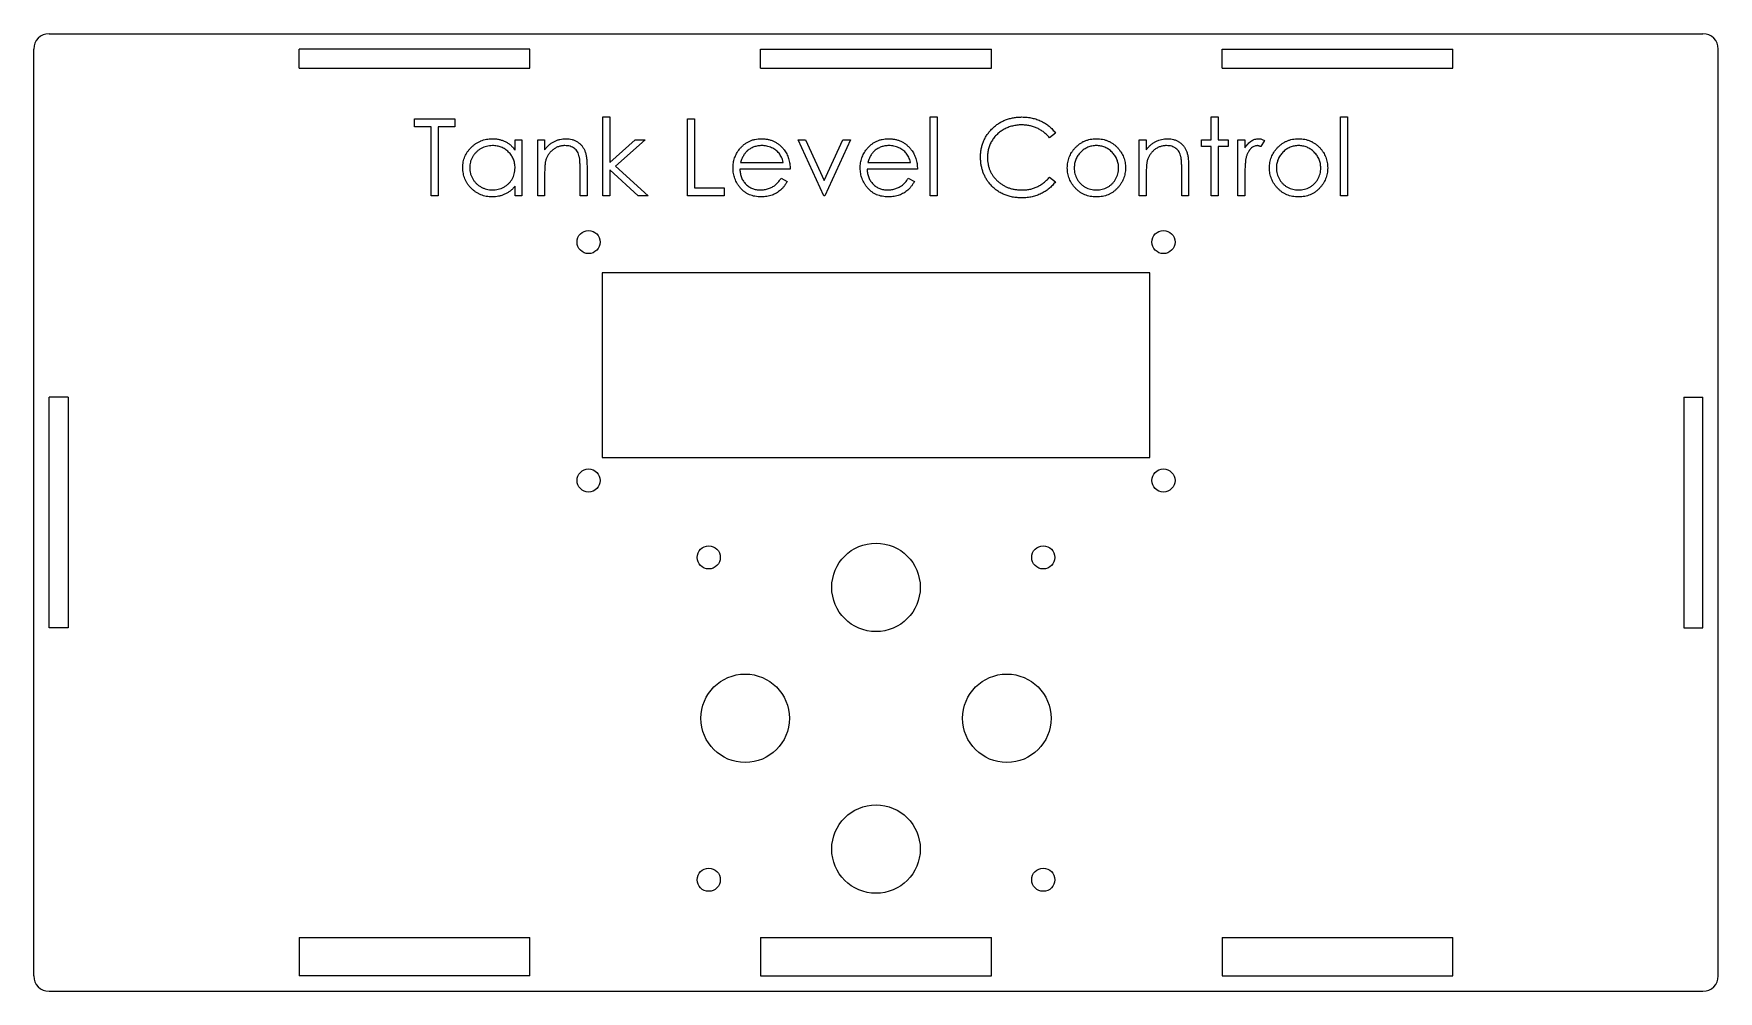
# Model space of a CAD drawing. Header units: millimetres. Extents: x -110 to 110, y -62 to 62.
import ezdxf

# ---------------------------------------------------------------- set-up
doc = ezdxf.new("R2010")
doc.units = ezdxf.units.MM

msp = doc.modelspace()

# ---------------------------------------------------------------- linework, layer by layer
at = {"color": 7, "linetype": 'Continuous', "lineweight": 25}
for p, q in [((-107.5, 62.25), (107.5, 62.25)), ((-109.5, -60.25), (-109.5, 60.25)), ((-45, 60.25), (-75, 60.25)), ((-75, 57.75), (-75, 60.25)), ((-45, 57.75), (-45, 60.25)), ((-15, 60.25), (15, 60.25)), ((-15, 57.75), (-15, 60.25)), ((15, 57.75), (15, 60.25)), ((45, 60.25), (75, 60.25)), ((45, 57.75), (45, 60.25)), ((75, 57.75), (75, 60.25)), ((109.5, -60.25), (109.5, 60.25)), ((-75, 57.75), (-45, 57.75)), ((-15, 57.75), (15, 57.75)), ((45, 57.75), (75, 57.75)), ((-60, 51.16), (-54.74, 51.16)), ((-60, 50.13), (-60, 51.16)), ((-54.74, 51.16), (-54.74, 50.13)), ((-35.51, 51.42), (-34.62, 51.42)), ((-35.51, 41.16), (-35.51, 51.42)), ((-34.62, 51.42), (-34.62, 45.49)), ((-24.49, 51.16), (-23.59, 51.16)), ((-24.49, 41.16), (-24.49, 51.16)), ((-23.59, 51.16), (-23.59, 42.19)), ((7.05, 51.42), (7.95, 51.42)), ((7.05, 41.16), (7.05, 51.42)), ((7.95, 51.42), (7.95, 41.16)), ((43.59, 51.42), (44.49, 51.42)), ((43.59, 48.47), (43.59, 51.42)), ((44.49, 51.42), (44.49, 48.47)), ((60.38, 51.42), (61.28, 51.42)), ((60.38, 41.16), (60.38, 51.42)), ((61.28, 51.42), (61.28, 41.16)), ((-57.82, 50.13), (-60, 50.13)), ((-57.82, 41.16), (-57.82, 50.13)), ((-56.92, 50.13), (-56.92, 41.16)), ((-54.74, 50.13), (-56.92, 50.13)), ((-46.92, 48.47), (-46.03, 48.47)), ((-46.92, 47.12), (-46.92, 48.47)), ((-46.03, 48.47), (-46.03, 41.16)), ((-43.98, 48.47), (-43.08, 48.47)), ((-43.98, 41.16), (-43.98, 48.47)), ((-43.08, 48.47), (-43.08, 47.15)), ((-34.62, 45.49), (-31.29, 48.47)), ((-30, 48.47), (-33.86, 45.01)), ((-31.29, 48.47), (-30, 48.47)), ((-10.13, 48.47), (-9.16, 48.47)), ((-6.8, 41.16), (-10.13, 48.47)), ((-9.16, 48.47), (-6.73, 43.15)), ((-6.73, 43.15), (-4.31, 48.47)), ((-3.33, 48.47), (-6.67, 41.16)), ((-4.31, 48.47), (-3.33, 48.47)), ((23.33, 49.33), (22.55, 48.72)), ((34.23, 48.47), (35.13, 48.47)), ((34.23, 41.16), (34.23, 48.47)), ((35.13, 48.47), (35.13, 47.15)), ((42.31, 47.57), (42.31, 48.47)), ((42.31, 48.47), (43.59, 48.47)), ((44.49, 48.47), (45.77, 48.47)), ((45.77, 48.47), (45.77, 47.57)), ((47.05, 48.47), (47.95, 48.47)), ((47.05, 41.16), (47.05, 48.47)), ((47.95, 48.47), (47.95, 47.39)), ((50.51, 48.35), (50.02, 47.57)), ((43.59, 47.57), (42.31, 47.57)), ((43.59, 41.16), (43.59, 47.57)), ((44.49, 47.57), (44.49, 41.16)), ((45.77, 47.57), (44.49, 47.57)), ((-43.08, 43.8), (-43.08, 41.16)), ((-38.46, 41.16), (-38.46, 44.6)), ((-37.56, 44.89), (-37.56, 41.16)), ((-34.62, 44.53), (-34.62, 41.16)), ((-30.9, 41.16), (-34.62, 44.53)), ((-33.86, 45.01), (-29.62, 41.16)), ((-11.15, 44.62), (-17.69, 44.62)), ((-17.6, 45.52), (-12.05, 45.52)), ((5.38, 44.62), (-1.15, 44.62)), ((-1.06, 45.52), (4.49, 45.52)), ((35.13, 43.8), (35.13, 41.16)), ((39.74, 41.16), (39.74, 44.6)), ((40.64, 44.89), (40.64, 41.16)), ((-46.92, 41.16), (-46.92, 42.42)), ((-23.59, 42.19), (-19.74, 42.19)), ((-19.74, 42.19), (-19.74, 41.16)), ((-12.34, 43.47), (-11.54, 43.05)), ((4.2, 43.47), (5, 43.05)), ((22.55, 43.6), (23.33, 43)), ((47.95, 43.62), (47.95, 41.16)), ((-56.92, 41.16), (-57.82, 41.16)), ((-46.03, 41.16), (-46.92, 41.16)), ((-43.08, 41.16), (-43.98, 41.16)), ((-37.56, 41.16), (-38.46, 41.16)), ((-34.62, 41.16), (-35.51, 41.16)), ((-29.62, 41.16), (-30.9, 41.16)), ((-19.74, 41.16), (-24.49, 41.16)), ((-6.67, 41.16), (-6.8, 41.16)), ((7.95, 41.16), (7.05, 41.16)), ((35.13, 41.16), (34.23, 41.16)), ((40.64, 41.16), (39.74, 41.16)), ((44.49, 41.16), (43.59, 41.16)), ((47.95, 41.16), (47.05, 41.16)), ((61.28, 41.16), (60.38, 41.16)), ((35.6, 31.16), (-35.6, 31.16)), ((-35.6, 31.16), (-35.6, 7.16)), ((35.6, 7.16), (35.6, 31.16)), ((-107.5, -15), (-107.5, 15)), ((-105, 15), (-107.5, 15)), ((-105, 15), (-105, -15)), ((105, 15), (107.5, 15)), ((105, 15), (105, -15)), ((107.5, -15), (107.5, 15)), ((-35.6, 7.16), (35.6, 7.16)), ((-105, -15), (-107.5, -15)), ((105, -15), (107.5, -15)), ((-75, -55.25), (-45, -55.25)), ((-75, -55.25), (-75, -60.25)), ((-45, -60.25), (-45, -55.25)), ((-15, -55.25), (15, -55.25)), ((-15, -55.25), (-15, -60.25)), ((15, -60.25), (15, -55.25)), ((45, -55.25), (75, -55.25)), ((45, -55.25), (45, -60.25)), ((75, -60.25), (75, -55.25)), ((-45, -60.25), (-75, -60.25)), ((-15, -60.25), (15, -60.25)), ((45, -60.25), (75, -60.25)), ((-107.5, -62.25), (107.5, -62.25))]:
    msp.add_line(p, q, dxfattribs=at)
for centre, radius in [((-37.37, 35.16), 1.5), ((37.37, 35.16), 1.5), ((-37.37, 4.16), 1.5), ((37.37, 4.16), 1.5), ((-21.74, -5.84), 1.5), ((0, -9.73), 5.75), ((21.74, -5.84), 1.5), ((-17.01, -26.75), 5.75), ((17.01, -26.75), 5.75), ((0, -43.76), 5.75), ((-21.74, -47.75), 1.5), ((21.74, -47.75), 1.5)]:
    msp.add_circle(centre, radius, dxfattribs=at)
for centre, start, end in [((-107.5, 60.25), 90, 180), ((107.5, 60.25), 0, 90), ((-107.5, -60.25), 180, 270), ((107.5, -60.25), 270, 0)]:
    msp.add_arc(centre, 2, start, end, dxfattribs=at)
for points, knots in [([(13.59, 46.22), (13.59, 46.4), (13.6, 46.75), (13.68, 47.27), (13.8, 47.77), (13.97, 48.24), (14.18, 48.7), (14.45, 49.13), (14.76, 49.54), (15.12, 49.92), (15.51, 50.27), (15.93, 50.58), (16.38, 50.84), (16.85, 51.05), (17.35, 51.22), (17.87, 51.33), (18.41, 51.4), (18.78, 51.41), (18.97, 51.42)], [0, 0, 0, 0, 0.064558, 0.127014, 0.187955, 0.248014, 0.307748, 0.368235, 0.42947, 0.492743, 0.556258, 0.618217, 0.679655, 0.741246, 0.803415, 0.866815, 0.932328, 1, 1, 1, 1]), ([(18.91, 50.39), (18.81, 50.39), (18.61, 50.39), (18.32, 50.36), (18.03, 50.31), (17.74, 50.25), (17.46, 50.17), (17.19, 50.08), (16.92, 49.96), (16.66, 49.83), (16.41, 49.68), (16.17, 49.52), (15.95, 49.35), (15.74, 49.16), (15.55, 48.97), (15.37, 48.76), (15.2, 48.53), (15.05, 48.3), (14.92, 48.06), (14.8, 47.81), (14.7, 47.55), (14.63, 47.28), (14.56, 47.01), (14.52, 46.73), (14.49, 46.44), (14.49, 46.25), (14.49, 46.15)], [0, 0, 0, 0, 0.043955, 0.087502, 0.130463, 0.172752, 0.215403, 0.25765, 0.300153, 0.343121, 0.385925, 0.427686, 0.468818, 0.509492, 0.549883, 0.58998, 0.630405, 0.670869, 0.711384, 0.751627, 0.791776, 0.832459, 0.873319, 0.914543, 0.956924, 1, 1, 1, 1]), ([(22.55, 48.72), (22.49, 48.79), (22.38, 48.92), (22.2, 49.11), (22.01, 49.28), (21.82, 49.45), (21.62, 49.59), (21.4, 49.73), (21.18, 49.86), (20.88, 50.01), (20.48, 50.16), (19.98, 50.29), (19.45, 50.38), (19.1, 50.39), (18.91, 50.39)], [0, 0, 0, 0, 0.063163, 0.125475, 0.187121, 0.248294, 0.309295, 0.36985, 0.430973, 0.492456, 0.616148, 0.740844, 0.868183, 1, 1, 1, 1]), ([(18.97, 51.42), (19.08, 51.42), (19.31, 51.41), (19.65, 51.39), (19.98, 51.34), (20.29, 51.28), (20.61, 51.21), (20.91, 51.11), (21.2, 51), (21.49, 50.87), (21.76, 50.72), (22.03, 50.57), (22.28, 50.39), (22.51, 50.21), (22.74, 50.01), (22.95, 49.8), (23.15, 49.57), (23.27, 49.41), (23.33, 49.33)], [0, 0, 0, 0, 0.068548, 0.135683, 0.201215, 0.265682, 0.329267, 0.392395, 0.45507, 0.517127, 0.57879, 0.63974, 0.700192, 0.759806, 0.819628, 0.879355, 0.939512, 1, 1, 1, 1]), ([(-53.72, 44.83), (-53.72, 44.96), (-53.71, 45.21), (-53.66, 45.58), (-53.57, 45.94), (-53.44, 46.28), (-53.28, 46.6), (-53.09, 46.92), (-52.86, 47.22), (-52.6, 47.5), (-52.31, 47.75), (-52.01, 47.98), (-51.69, 48.17), (-51.35, 48.32), (-51.01, 48.45), (-50.64, 48.53), (-50.27, 48.58), (-50.01, 48.59), (-49.88, 48.6)], [0, 0, 0, 0, 0.0637745, 0.1260788, 0.1869041, 0.2475739, 0.3080034, 0.3691319, 0.4320332, 0.4967908, 0.5616108, 0.6249139, 0.6867263, 0.7480788, 0.8095823, 0.8716307, 0.9348858, 1, 1, 1, 1]), ([(-49.88, 48.6), (-49.73, 48.59), (-49.44, 48.58), (-49.01, 48.52), (-48.61, 48.4), (-48.22, 48.25), (-47.86, 48.04), (-47.52, 47.79), (-47.2, 47.48), (-47.02, 47.24), (-46.92, 47.12)], [0, 0, 0, 0, 0.129862, 0.254654, 0.376015, 0.495255, 0.614798, 0.738106, 0.865196, 1, 1, 1, 1]), ([(-43.08, 47.15), (-42.98, 47.27), (-42.8, 47.5), (-42.49, 47.81), (-42.16, 48.06), (-41.82, 48.26), (-41.46, 48.41), (-41.08, 48.52), (-40.7, 48.58), (-40.43, 48.59), (-40.3, 48.6)], [0, 0, 0, 0, 0.140976, 0.273569, 0.398988, 0.51993, 0.63811, 0.756589, 0.87686, 1, 1, 1, 1]), ([(-40.3, 48.6), (-40.16, 48.59), (-39.9, 48.58), (-39.51, 48.5), (-39.15, 48.37), (-38.82, 48.19), (-38.52, 47.97), (-38.25, 47.71), (-38.04, 47.4), (-37.89, 47.13), (-37.79, 46.88), (-37.73, 46.67), (-37.68, 46.43), (-37.64, 46.17), (-37.61, 45.88), (-37.58, 45.57), (-37.57, 45.24), (-37.57, 45.01), (-37.56, 44.89)], [0, 0, 0, 0, 0.07724, 0.151178, 0.223488, 0.295543, 0.366976, 0.437131, 0.507044, 0.57856, 0.616614, 0.658756, 0.704491, 0.754803, 0.809332, 0.868274, 0.932073, 1, 1, 1, 1]), ([(-17.75, 47.23), (-17.66, 47.34), (-17.48, 47.55), (-17.18, 47.83), (-16.85, 48.07), (-16.5, 48.26), (-16.13, 48.41), (-15.74, 48.52), (-15.32, 48.58), (-15.04, 48.59), (-14.89, 48.6)], [0, 0, 0, 0, 0.128835, 0.253589, 0.374643, 0.49534, 0.616325, 0.739759, 0.866842, 1, 1, 1, 1]), ([(-14.89, 48.6), (-14.74, 48.59), (-14.45, 48.58), (-14.02, 48.51), (-13.61, 48.4), (-13.23, 48.24), (-12.87, 48.04), (-12.54, 47.79), (-12.23, 47.5), (-12.04, 47.27), (-11.95, 47.16)], [0, 0, 0, 0, 0.13204, 0.259033, 0.38188, 0.502258, 0.622752, 0.744743, 0.870109, 1, 1, 1, 1]), ([(-1.21, 47.23), (-1.12, 47.34), (-0.94, 47.55), (-0.64, 47.83), (-0.31, 48.07), (0.03, 48.26), (0.41, 48.41), (0.8, 48.52), (1.22, 48.58), (1.5, 48.59), (1.65, 48.6)], [0, 0, 0, 0, 0.128835, 0.253589, 0.374643, 0.49534, 0.616325, 0.739759, 0.866842, 1, 1, 1, 1]), ([(1.65, 48.6), (1.8, 48.59), (2.09, 48.58), (2.52, 48.51), (2.92, 48.4), (3.31, 48.24), (3.67, 48.04), (4, 47.79), (4.31, 47.5), (4.5, 47.27), (4.59, 47.16)], [0, 0, 0, 0, 0.13204, 0.259033, 0.38188, 0.502258, 0.622752, 0.744743, 0.870109, 1, 1, 1, 1]), ([(25.87, 47.39), (25.97, 47.48), (26.15, 47.67), (26.45, 47.92), (26.78, 48.13), (27.12, 48.3), (27.48, 48.43), (27.85, 48.53), (28.25, 48.59), (28.52, 48.59), (28.66, 48.6)], [0, 0, 0, 0, 0.128498, 0.252713, 0.374819, 0.496436, 0.617911, 0.741288, 0.8687, 1, 1, 1, 1]), ([(28.66, 48.6), (28.79, 48.59), (29.06, 48.59), (29.46, 48.53), (29.83, 48.43), (30.19, 48.3), (30.53, 48.13), (30.85, 47.92), (31.16, 47.68), (31.34, 47.49), (31.43, 47.39)], [0, 0, 0, 0, 0.131751, 0.258332, 0.382134, 0.503804, 0.624693, 0.746871, 0.871514, 1, 1, 1, 1]), ([(35.13, 47.15), (35.22, 47.27), (35.41, 47.5), (35.72, 47.81), (36.05, 48.06), (36.39, 48.26), (36.75, 48.41), (37.12, 48.52), (37.51, 48.58), (37.77, 48.59), (37.91, 48.6)], [0, 0, 0, 0, 0.140976, 0.273569, 0.398988, 0.51993, 0.63811, 0.756589, 0.87686, 1, 1, 1, 1]), ([(37.91, 48.6), (38.04, 48.59), (38.31, 48.58), (38.69, 48.5), (39.05, 48.37), (39.39, 48.19), (39.69, 47.97), (39.95, 47.71), (40.17, 47.4), (40.32, 47.13), (40.41, 46.88), (40.47, 46.67), (40.52, 46.43), (40.57, 46.17), (40.6, 45.88), (40.62, 45.57), (40.64, 45.24), (40.64, 45.01), (40.64, 44.89)], [0, 0, 0, 0, 0.07724, 0.151178, 0.223488, 0.295543, 0.366976, 0.437131, 0.507044, 0.57856, 0.616614, 0.658756, 0.704491, 0.754803, 0.809332, 0.868274, 0.932073, 1, 1, 1, 1]), ([(47.95, 47.39), (48.01, 47.49), (48.14, 47.68), (48.35, 47.94), (48.57, 48.15), (48.79, 48.31), (49.02, 48.44), (49.25, 48.53), (49.49, 48.59), (49.65, 48.59), (49.73, 48.6)], [0, 0, 0, 0, 0.160059, 0.306112, 0.438367, 0.560541, 0.675317, 0.786114, 0.892842, 1, 1, 1, 1]), ([(49.73, 48.6), (49.79, 48.59), (49.92, 48.59), (50.12, 48.54), (50.32, 48.46), (50.44, 48.38), (50.51, 48.35)], [0, 0, 0, 0, 0.225278, 0.463523, 0.720324, 1, 1, 1, 1]), ([(52.15, 47.39), (52.25, 47.48), (52.43, 47.67), (52.74, 47.92), (53.06, 48.13), (53.4, 48.3), (53.76, 48.43), (54.14, 48.53), (54.53, 48.59), (54.8, 48.59), (54.94, 48.6)], [0, 0, 0, 0, 0.128498, 0.252713, 0.374819, 0.496436, 0.617911, 0.741288, 0.8687, 1, 1, 1, 1]), ([(54.94, 48.6), (55.08, 48.59), (55.35, 48.59), (55.74, 48.53), (56.11, 48.43), (56.47, 48.3), (56.81, 48.13), (57.13, 47.92), (57.44, 47.68), (57.62, 47.49), (57.72, 47.39)], [0, 0, 0, 0, 0.1317514, 0.2583324, 0.382134, 0.5038044, 0.624693, 0.7468706, 0.8715135, 1, 1, 1, 1]), ([(-49.87, 47.7), (-50, 47.69), (-50.26, 47.68), (-50.64, 47.61), (-51, 47.49), (-51.35, 47.33), (-51.67, 47.12), (-51.96, 46.87), (-52.21, 46.59), (-52.43, 46.27), (-52.6, 45.93), (-52.73, 45.57), (-52.81, 45.2), (-52.82, 44.95), (-52.82, 44.82)], [0, 0, 0, 0, 0.085921, 0.169593, 0.252476, 0.336244, 0.419505, 0.502036, 0.584775, 0.669846, 0.754185, 0.836658, 0.91801, 1, 1, 1, 1]), ([(-46.92, 44.8), (-46.93, 44.9), (-46.93, 45.1), (-46.97, 45.39), (-47.04, 45.67), (-47.13, 45.94), (-47.25, 46.19), (-47.4, 46.43), (-47.57, 46.66), (-47.77, 46.87), (-47.99, 47.06), (-48.22, 47.24), (-48.47, 47.38), (-48.72, 47.49), (-48.99, 47.59), (-49.27, 47.65), (-49.57, 47.69), (-49.77, 47.7), (-49.87, 47.7)], [0, 0, 0, 0, 0.0656338, 0.1291881, 0.1912187, 0.2519128, 0.3125075, 0.3734944, 0.4351516, 0.4987415, 0.5620952, 0.6241866, 0.6854757, 0.7460968, 0.8076116, 0.8699666, 0.933951, 1, 1, 1, 1]), ([(-40.45, 47.7), (-40.53, 47.7), (-40.67, 47.69), (-40.88, 47.67), (-41.09, 47.62), (-41.29, 47.56), (-41.48, 47.48), (-41.67, 47.39), (-41.85, 47.27), (-42.03, 47.14), (-42.19, 47), (-42.34, 46.85), (-42.48, 46.69), (-42.6, 46.52), (-42.71, 46.34), (-42.8, 46.16), (-42.88, 45.96), (-42.92, 45.83), (-42.94, 45.76)], [0, 0, 0, 0, 0.063986, 0.126627, 0.188984, 0.25023, 0.312351, 0.374574, 0.438148, 0.50292, 0.567974, 0.630771, 0.692935, 0.754398, 0.815218, 0.876117, 0.938015, 1, 1, 1, 1]), ([(-38.57, 46.26), (-38.6, 46.37), (-38.66, 46.59), (-38.8, 46.89), (-38.98, 47.14), (-39.21, 47.35), (-39.47, 47.51), (-39.77, 47.62), (-40.1, 47.69), (-40.33, 47.69), (-40.45, 47.7)], [0, 0, 0, 0, 0.13552, 0.260833, 0.378476, 0.493178, 0.609281, 0.729981, 0.859261, 1, 1, 1, 1]), ([(-38.46, 44.6), (-38.46, 44.7), (-38.46, 44.89), (-38.47, 45.16), (-38.48, 45.41), (-38.49, 45.63), (-38.5, 45.82), (-38.52, 45.99), (-38.54, 46.14), (-38.56, 46.22), (-38.57, 46.26)], [0, 0, 0, 0, 0.17885, 0.34211, 0.489826, 0.623254, 0.74008, 0.841483, 0.928908, 1, 1, 1, 1]), ([(-18.59, 44.79), (-18.59, 44.91), (-18.58, 45.13), (-18.54, 45.46), (-18.48, 45.78), (-18.38, 46.09), (-18.27, 46.39), (-18.12, 46.68), (-17.95, 46.97), (-17.82, 47.14), (-17.75, 47.23)], [0, 0, 0, 0, 0.1280448, 0.2537679, 0.3774284, 0.5005508, 0.6232959, 0.7465783, 0.8723475, 1, 1, 1, 1]), ([(-16.73, 47.01), (-16.78, 46.97), (-16.87, 46.88), (-17, 46.73), (-17.13, 46.57), (-17.24, 46.39), (-17.34, 46.19), (-17.44, 45.98), (-17.52, 45.76), (-17.57, 45.6), (-17.6, 45.52)], [0, 0, 0, 0, 0.1099838, 0.2225805, 0.3384999, 0.4587086, 0.5855353, 0.7175177, 0.8546668, 1, 1, 1, 1]), ([(-14.85, 47.7), (-14.94, 47.7), (-15.11, 47.69), (-15.37, 47.66), (-15.62, 47.61), (-15.87, 47.53), (-16.1, 47.43), (-16.32, 47.32), (-16.53, 47.18), (-16.66, 47.07), (-16.73, 47.01)], [0, 0, 0, 0, 0.131092, 0.259141, 0.384162, 0.505992, 0.629098, 0.750669, 0.874039, 1, 1, 1, 1]), ([(-12.05, 45.52), (-12.08, 45.64), (-12.15, 45.87), (-12.28, 46.18), (-12.43, 46.47), (-12.6, 46.71), (-12.8, 46.93), (-13.03, 47.12), (-13.29, 47.29), (-13.58, 47.43), (-13.88, 47.55), (-14.2, 47.63), (-14.52, 47.69), (-14.74, 47.7), (-14.85, 47.7)], [0, 0, 0, 0, 0.09624, 0.185231, 0.267501, 0.3444, 0.419595, 0.496891, 0.576638, 0.660268, 0.745387, 0.83004, 0.914474, 1, 1, 1, 1]), ([(-11.95, 47.16), (-11.89, 47.07), (-11.76, 46.9), (-11.6, 46.62), (-11.47, 46.33), (-11.36, 46.01), (-11.27, 45.69), (-11.2, 45.35), (-11.17, 44.99), (-11.16, 44.75), (-11.15, 44.62)], [0, 0, 0, 0, 0.118522, 0.236255, 0.356174, 0.47725, 0.60154, 0.729618, 0.862158, 1, 1, 1, 1]), ([(-2.05, 44.79), (-2.05, 44.91), (-2.04, 45.13), (-2.01, 45.46), (-1.94, 45.78), (-1.85, 46.09), (-1.73, 46.39), (-1.58, 46.68), (-1.41, 46.97), (-1.28, 47.14), (-1.21, 47.23)], [0, 0, 0, 0, 0.1280448, 0.2537679, 0.3774284, 0.5005508, 0.6232959, 0.7465783, 0.8723475, 1, 1, 1, 1]), ([(-0.19, 47.01), (-0.24, 46.97), (-0.34, 46.88), (-0.46, 46.73), (-0.59, 46.57), (-0.7, 46.39), (-0.8, 46.19), (-0.9, 45.98), (-0.99, 45.76), (-1.04, 45.6), (-1.06, 45.52)], [0, 0, 0, 0, 0.109984, 0.22258, 0.3385, 0.458709, 0.585535, 0.717518, 0.854667, 1, 1, 1, 1]), ([(1.69, 47.7), (1.6, 47.7), (1.43, 47.69), (1.16, 47.66), (0.91, 47.61), (0.67, 47.53), (0.44, 47.43), (0.22, 47.32), (0.01, 47.18), (-0.12, 47.07), (-0.19, 47.01)], [0, 0, 0, 0, 0.131092, 0.259141, 0.384162, 0.505992, 0.629098, 0.750669, 0.874039, 1, 1, 1, 1]), ([(4.49, 45.52), (4.45, 45.64), (4.39, 45.87), (4.26, 46.18), (4.11, 46.47), (3.93, 46.71), (3.73, 46.93), (3.5, 47.12), (3.25, 47.29), (2.96, 47.43), (2.66, 47.55), (2.34, 47.63), (2.02, 47.69), (1.8, 47.7), (1.69, 47.7)], [0, 0, 0, 0, 0.0962401, 0.1852313, 0.2675005, 0.3444004, 0.4195949, 0.4968906, 0.5766379, 0.6602679, 0.7453866, 0.8300403, 0.9144742, 1, 1, 1, 1]), ([(4.59, 47.16), (4.65, 47.07), (4.78, 46.9), (4.94, 46.62), (5.07, 46.33), (5.18, 46.01), (5.27, 45.69), (5.34, 45.35), (5.37, 44.99), (5.38, 44.75), (5.38, 44.62)], [0, 0, 0, 0, 0.118522, 0.236255, 0.356174, 0.47725, 0.60154, 0.729618, 0.862158, 1, 1, 1, 1]), ([(14.86, 42.65), (14.76, 42.78), (14.55, 43.02), (14.3, 43.42), (14.08, 43.84), (13.9, 44.28), (13.76, 44.74), (13.66, 45.22), (13.6, 45.71), (13.59, 46.05), (13.59, 46.22)], [0, 0, 0, 0, 0.124329, 0.247156, 0.36878, 0.490734, 0.613614, 0.738958, 0.867311, 1, 1, 1, 1]), ([(14.49, 46.15), (14.49, 46), (14.5, 45.71), (14.56, 45.29), (14.66, 44.88), (14.8, 44.49), (14.98, 44.12), (15.2, 43.77), (15.46, 43.44), (15.76, 43.13), (16.08, 42.85), (16.43, 42.6), (16.81, 42.4), (17.2, 42.22), (17.61, 42.09), (18.05, 42), (18.51, 41.94), (18.82, 41.93), (18.98, 41.93)], [0, 0, 0, 0, 0.064323, 0.12629, 0.186726, 0.246146, 0.305576, 0.365429, 0.426326, 0.48884, 0.551725, 0.613919, 0.675484, 0.737334, 0.800229, 0.864502, 0.931041, 1, 1, 1, 1]), ([(24.87, 44.79), (24.87, 44.92), (24.88, 45.16), (24.93, 45.52), (25.01, 45.86), (25.12, 46.19), (25.26, 46.51), (25.43, 46.82), (25.64, 47.11), (25.79, 47.29), (25.87, 47.39)], [0, 0, 0, 0, 0.128919, 0.255238, 0.378679, 0.501088, 0.622714, 0.746241, 0.871589, 1, 1, 1, 1]), ([(28.65, 47.7), (28.56, 47.7), (28.36, 47.69), (28.08, 47.65), (27.81, 47.58), (27.55, 47.49), (27.3, 47.37), (27.06, 47.22), (26.83, 47.05), (26.62, 46.85), (26.42, 46.63), (26.24, 46.4), (26.1, 46.16), (25.98, 45.91), (25.88, 45.64), (25.82, 45.37), (25.78, 45.08), (25.77, 44.89), (25.77, 44.79)], [0, 0, 0, 0, 0.063846, 0.126044, 0.187165, 0.247399, 0.30838, 0.36978, 0.432584, 0.497641, 0.562401, 0.625557, 0.687332, 0.748313, 0.809791, 0.871768, 0.934836, 1, 1, 1, 1]), ([(31.54, 44.79), (31.54, 44.89), (31.53, 45.08), (31.49, 45.37), (31.42, 45.64), (31.33, 45.91), (31.21, 46.16), (31.06, 46.4), (30.89, 46.63), (30.69, 46.85), (30.47, 47.05), (30.24, 47.22), (30, 47.37), (29.75, 47.49), (29.49, 47.58), (29.22, 47.65), (28.94, 47.69), (28.75, 47.7), (28.65, 47.7)], [0, 0, 0, 0, 0.065185, 0.128274, 0.19027, 0.251768, 0.312769, 0.374793, 0.43797, 0.503047, 0.568125, 0.63095, 0.692369, 0.752973, 0.813641, 0.874355, 0.936573, 1, 1, 1, 1]), ([(31.43, 47.39), (31.51, 47.3), (31.67, 47.12), (31.87, 46.82), (32.05, 46.52), (32.19, 46.2), (32.3, 45.86), (32.38, 45.52), (32.43, 45.16), (32.43, 44.92), (32.44, 44.79)], [0, 0, 0, 0, 0.1281573, 0.2538344, 0.3765056, 0.4985337, 0.6213677, 0.7445647, 0.8706338, 1, 1, 1, 1]), ([(37.75, 47.7), (37.68, 47.7), (37.54, 47.69), (37.32, 47.67), (37.12, 47.62), (36.92, 47.56), (36.73, 47.48), (36.53, 47.39), (36.35, 47.27), (36.18, 47.14), (36.01, 47), (35.86, 46.85), (35.73, 46.69), (35.6, 46.52), (35.5, 46.34), (35.4, 46.16), (35.32, 45.96), (35.29, 45.83), (35.27, 45.76)], [0, 0, 0, 0, 0.063986, 0.126627, 0.188984, 0.25023, 0.312351, 0.374574, 0.438148, 0.50292, 0.567974, 0.630771, 0.692935, 0.754398, 0.815218, 0.876117, 0.938015, 1, 1, 1, 1]), ([(39.64, 46.26), (39.61, 46.37), (39.55, 46.59), (39.4, 46.89), (39.22, 47.14), (39, 47.35), (38.74, 47.51), (38.44, 47.62), (38.11, 47.69), (37.87, 47.69), (37.75, 47.7)], [0, 0, 0, 0, 0.13552, 0.260833, 0.378476, 0.493178, 0.609281, 0.729981, 0.859261, 1, 1, 1, 1]), ([(39.74, 44.6), (39.74, 44.7), (39.74, 44.89), (39.74, 45.16), (39.73, 45.41), (39.72, 45.63), (39.7, 45.82), (39.68, 45.99), (39.66, 46.14), (39.65, 46.22), (39.64, 46.26)], [0, 0, 0, 0, 0.17885, 0.34211, 0.489826, 0.623254, 0.74008, 0.841483, 0.928908, 1, 1, 1, 1]), ([(48.11, 46.12), (48.09, 46.07), (48.06, 45.94), (48.04, 45.72), (48.01, 45.47), (47.99, 45.17), (47.97, 44.84), (47.96, 44.47), (47.95, 44.06), (47.95, 43.77), (47.95, 43.62)], [0, 0, 0, 0, 0.070855, 0.156938, 0.2586, 0.375891, 0.508166, 0.656238, 0.820177, 1, 1, 1, 1]), ([(49.56, 47.7), (49.49, 47.69), (49.34, 47.68), (49.13, 47.61), (48.92, 47.48), (48.75, 47.34), (48.62, 47.21), (48.53, 47.1), (48.45, 46.97), (48.37, 46.82), (48.29, 46.67), (48.22, 46.5), (48.16, 46.32), (48.13, 46.19), (48.11, 46.12)], [0, 0, 0, 0, 0.093807, 0.191338, 0.295191, 0.410312, 0.47193, 0.536425, 0.603119, 0.674118, 0.749332, 0.828283, 0.91204, 1, 1, 1, 1]), ([(50.02, 47.57), (49.98, 47.59), (49.89, 47.62), (49.77, 47.67), (49.66, 47.69), (49.59, 47.7), (49.56, 47.7)], [0, 0, 0, 0, 0.295139, 0.56023, 0.794983, 1, 1, 1, 1]), ([(51.15, 44.79), (51.16, 44.92), (51.16, 45.16), (51.21, 45.52), (51.29, 45.86), (51.4, 46.19), (51.54, 46.51), (51.71, 46.82), (51.92, 47.11), (52.07, 47.29), (52.15, 47.39)], [0, 0, 0, 0, 0.128919, 0.255238, 0.378679, 0.501088, 0.622714, 0.746241, 0.871589, 1, 1, 1, 1]), ([(54.94, 47.7), (54.84, 47.7), (54.65, 47.69), (54.37, 47.65), (54.09, 47.58), (53.83, 47.49), (53.58, 47.37), (53.34, 47.22), (53.11, 47.05), (52.9, 46.85), (52.7, 46.63), (52.53, 46.4), (52.38, 46.16), (52.26, 45.91), (52.17, 45.64), (52.1, 45.37), (52.06, 45.08), (52.05, 44.89), (52.05, 44.79)], [0, 0, 0, 0, 0.063846, 0.126044, 0.187165, 0.247399, 0.30838, 0.36978, 0.432584, 0.497641, 0.562401, 0.625557, 0.687332, 0.748313, 0.809791, 0.871768, 0.934836, 1, 1, 1, 1]), ([(57.82, 44.79), (57.82, 44.89), (57.81, 45.08), (57.77, 45.37), (57.7, 45.64), (57.61, 45.91), (57.49, 46.16), (57.34, 46.4), (57.17, 46.63), (56.97, 46.85), (56.75, 47.05), (56.52, 47.22), (56.28, 47.37), (56.04, 47.49), (55.77, 47.58), (55.5, 47.65), (55.22, 47.69), (55.03, 47.7), (54.94, 47.7)], [0, 0, 0, 0, 0.065185, 0.128274, 0.19027, 0.251768, 0.312769, 0.374793, 0.43797, 0.503047, 0.568125, 0.63095, 0.692369, 0.752973, 0.813641, 0.874355, 0.936573, 1, 1, 1, 1]), ([(57.72, 47.39), (57.8, 47.3), (57.95, 47.12), (58.16, 46.82), (58.33, 46.52), (58.47, 46.2), (58.58, 45.86), (58.66, 45.52), (58.71, 45.16), (58.71, 44.92), (58.72, 44.79)], [0, 0, 0, 0, 0.1281573, 0.2538344, 0.3765056, 0.4985337, 0.6213677, 0.7445647, 0.8706338, 1, 1, 1, 1]), ([(-49.91, 41.03), (-50.04, 41.04), (-50.29, 41.04), (-50.67, 41.1), (-51.03, 41.18), (-51.37, 41.3), (-51.7, 41.46), (-52.02, 41.65), (-52.32, 41.88), (-52.61, 42.14), (-52.87, 42.42), (-53.1, 42.72), (-53.29, 43.03), (-53.45, 43.36), (-53.57, 43.71), (-53.65, 44.07), (-53.71, 44.45), (-53.72, 44.7), (-53.72, 44.83)], [0, 0, 0, 0, 0.06462, 0.1274335, 0.1890041, 0.2499301, 0.3106685, 0.372329, 0.4349391, 0.4995755, 0.5641912, 0.6267352, 0.6881093, 0.7492936, 0.8103305, 0.8719012, 0.9350459, 1, 1, 1, 1]), ([(-52.82, 44.82), (-52.82, 44.7), (-52.81, 44.45), (-52.73, 44.08), (-52.6, 43.72), (-52.43, 43.38), (-52.21, 43.06), (-51.95, 42.76), (-51.66, 42.51), (-51.34, 42.31), (-50.99, 42.14), (-50.63, 42.02), (-50.26, 41.94), (-50, 41.93), (-49.88, 41.93)], [0, 0, 0, 0, 0.081589, 0.162859, 0.245484, 0.330807, 0.416493, 0.499893, 0.583048, 0.667158, 0.751312, 0.833785, 0.916256, 1, 1, 1, 1]), ([(-49.88, 41.93), (-49.75, 41.93), (-49.49, 41.94), (-49.11, 42.02), (-48.74, 42.13), (-48.38, 42.3), (-48.05, 42.51), (-47.76, 42.75), (-47.51, 43.02), (-47.3, 43.33), (-47.13, 43.67), (-47.01, 44.03), (-46.94, 44.41), (-46.93, 44.67), (-46.92, 44.8)], [0, 0, 0, 0, 0.084802, 0.168664, 0.252552, 0.33824, 0.423103, 0.505556, 0.586176, 0.667136, 0.748499, 0.830452, 0.913456, 1, 1, 1, 1]), ([(-42.94, 45.76), (-42.95, 45.71), (-42.98, 45.61), (-43, 45.43), (-43.03, 45.23), (-43.05, 45), (-43.06, 44.74), (-43.07, 44.45), (-43.08, 44.14), (-43.08, 43.92), (-43.08, 43.8)], [0, 0, 0, 0, 0.076995, 0.167615, 0.271052, 0.38946, 0.520843, 0.666399, 0.826094, 1, 1, 1, 1]), ([(-14.91, 41.03), (-15.05, 41.04), (-15.33, 41.04), (-15.73, 41.1), (-16.1, 41.19), (-16.45, 41.31), (-16.78, 41.48), (-17.09, 41.68), (-17.37, 41.91), (-17.62, 42.18), (-17.85, 42.47), (-18.05, 42.78), (-18.21, 43.09), (-18.35, 43.41), (-18.46, 43.74), (-18.54, 44.09), (-18.58, 44.44), (-18.59, 44.67), (-18.59, 44.79)], [0, 0, 0, 0, 0.071579, 0.139629, 0.204797, 0.268135, 0.329814, 0.391301, 0.453434, 0.516552, 0.579631, 0.641119, 0.701294, 0.76081, 0.819932, 0.87892, 0.938983, 1, 1, 1, 1]), ([(-17.69, 44.62), (-17.69, 44.53), (-17.68, 44.34), (-17.64, 44.06), (-17.58, 43.79), (-17.49, 43.55), (-17.38, 43.31), (-17.25, 43.09), (-17.09, 42.88), (-16.91, 42.68), (-16.72, 42.51), (-16.51, 42.35), (-16.29, 42.22), (-16.06, 42.11), (-15.82, 42.03), (-15.56, 41.97), (-15.3, 41.94), (-15.12, 41.93), (-15.03, 41.93)], [0, 0, 0, 0, 0.068385, 0.134476, 0.198391, 0.260753, 0.321829, 0.383037, 0.444653, 0.507398, 0.569825, 0.630778, 0.690929, 0.750945, 0.811049, 0.872331, 0.935004, 1, 1, 1, 1]), ([(1.62, 41.03), (1.48, 41.04), (1.21, 41.04), (0.81, 41.1), (0.44, 41.19), (0.08, 41.31), (-0.24, 41.48), (-0.55, 41.68), (-0.83, 41.91), (-1.08, 42.18), (-1.31, 42.47), (-1.51, 42.78), (-1.68, 43.09), (-1.81, 43.41), (-1.92, 43.74), (-2, 44.09), (-2.04, 44.44), (-2.05, 44.67), (-2.05, 44.79)], [0, 0, 0, 0, 0.0715787, 0.1396292, 0.2047967, 0.268135, 0.3298137, 0.3913014, 0.4534335, 0.5165517, 0.5796313, 0.6411189, 0.701294, 0.7608103, 0.8199317, 0.8789196, 0.9389828, 1, 1, 1, 1]), ([(-1.15, 44.62), (-1.15, 44.53), (-1.14, 44.34), (-1.1, 44.06), (-1.04, 43.79), (-0.95, 43.55), (-0.84, 43.31), (-0.71, 43.09), (-0.55, 42.88), (-0.37, 42.68), (-0.18, 42.51), (0.03, 42.35), (0.25, 42.22), (0.48, 42.11), (0.72, 42.03), (0.98, 41.97), (1.24, 41.94), (1.42, 41.93), (1.51, 41.93)], [0, 0, 0, 0, 0.068385, 0.134476, 0.198391, 0.260753, 0.321829, 0.383037, 0.444653, 0.507398, 0.569825, 0.630778, 0.690929, 0.750945, 0.811049, 0.872331, 0.935004, 1, 1, 1, 1]), ([(28.66, 41.03), (28.52, 41.04), (28.25, 41.04), (27.86, 41.09), (27.49, 41.18), (27.14, 41.31), (26.8, 41.47), (26.49, 41.66), (26.2, 41.89), (25.92, 42.16), (25.68, 42.44), (25.46, 42.74), (25.28, 43.05), (25.13, 43.38), (25.01, 43.72), (24.93, 44.07), (24.88, 44.43), (24.87, 44.67), (24.87, 44.79)], [0, 0, 0, 0, 0.0687423, 0.1346352, 0.1983242, 0.260825, 0.3227136, 0.3845545, 0.4469129, 0.5109576, 0.5749307, 0.6366845, 0.6974831, 0.7571338, 0.8169657, 0.8768184, 0.9376626, 1, 1, 1, 1]), ([(25.77, 44.79), (25.77, 44.66), (25.78, 44.41), (25.86, 44.03), (25.98, 43.67), (26.15, 43.33), (26.36, 43.02), (26.6, 42.73), (26.89, 42.49), (27.2, 42.29), (27.54, 42.13), (27.9, 42.01), (28.27, 41.94), (28.52, 41.93), (28.65, 41.93)], [0, 0, 0, 0, 0.084733, 0.168179, 0.251488, 0.335841, 0.419834, 0.502345, 0.583649, 0.665931, 0.748717, 0.831047, 0.91441, 1, 1, 1, 1]), ([(28.65, 41.93), (28.78, 41.93), (29.04, 41.94), (29.41, 42.01), (29.77, 42.13), (30.1, 42.29), (30.42, 42.49), (30.7, 42.73), (30.95, 43.02), (31.16, 43.33), (31.33, 43.67), (31.45, 44.03), (31.52, 44.41), (31.53, 44.66), (31.54, 44.79)], [0, 0, 0, 0, 0.085606, 0.168983, 0.250908, 0.333708, 0.416005, 0.49766, 0.579893, 0.663902, 0.748466, 0.831791, 0.915252, 1, 1, 1, 1]), ([(32.44, 44.79), (32.43, 44.67), (32.43, 44.43), (32.37, 44.07), (32.29, 43.72), (32.18, 43.38), (32.03, 43.05), (31.84, 42.74), (31.63, 42.44), (31.38, 42.16), (31.11, 41.89), (30.82, 41.66), (30.5, 41.47), (30.17, 41.31), (29.82, 41.18), (29.45, 41.1), (29.06, 41.04), (28.79, 41.04), (28.66, 41.03)], [0, 0, 0, 0, 0.062416, 0.123337, 0.183265, 0.243172, 0.302898, 0.363774, 0.425605, 0.489659, 0.553785, 0.616222, 0.677854, 0.739517, 0.802097, 0.865866, 0.931508, 1, 1, 1, 1]), ([(35.27, 45.76), (35.25, 45.71), (35.23, 45.61), (35.2, 45.43), (35.18, 45.23), (35.16, 45), (35.15, 44.74), (35.13, 44.45), (35.13, 44.14), (35.13, 43.92), (35.13, 43.8)], [0, 0, 0, 0, 0.076995, 0.167615, 0.271052, 0.38946, 0.520843, 0.666399, 0.826094, 1, 1, 1, 1]), ([(54.94, 41.03), (54.8, 41.04), (54.54, 41.04), (54.15, 41.09), (53.77, 41.18), (53.42, 41.31), (53.09, 41.47), (52.77, 41.66), (52.48, 41.89), (52.21, 42.16), (51.96, 42.44), (51.74, 42.74), (51.56, 43.05), (51.41, 43.38), (51.3, 43.72), (51.21, 44.07), (51.16, 44.43), (51.16, 44.67), (51.15, 44.79)], [0, 0, 0, 0, 0.068742, 0.134635, 0.198324, 0.260825, 0.322714, 0.384555, 0.446913, 0.510958, 0.574931, 0.636685, 0.697483, 0.757134, 0.816966, 0.876818, 0.937663, 1, 1, 1, 1]), ([(52.05, 44.79), (52.06, 44.66), (52.06, 44.41), (52.14, 44.03), (52.26, 43.67), (52.43, 43.33), (52.64, 43.02), (52.89, 42.73), (53.17, 42.49), (53.48, 42.29), (53.82, 42.13), (54.18, 42.01), (54.55, 41.94), (54.81, 41.93), (54.94, 41.93)], [0, 0, 0, 0, 0.084733, 0.168179, 0.251488, 0.335841, 0.419834, 0.502345, 0.583649, 0.665931, 0.748717, 0.831047, 0.91441, 1, 1, 1, 1]), ([(58.72, 44.79), (58.71, 44.67), (58.71, 44.43), (58.66, 44.07), (58.58, 43.72), (58.46, 43.38), (58.31, 43.05), (58.13, 42.74), (57.91, 42.44), (57.66, 42.16), (57.39, 41.89), (57.1, 41.66), (56.79, 41.47), (56.45, 41.31), (56.1, 41.18), (55.73, 41.1), (55.34, 41.04), (55.07, 41.04), (54.94, 41.03)], [0, 0, 0, 0, 0.062416, 0.123337, 0.183265, 0.243172, 0.302898, 0.363774, 0.425605, 0.489659, 0.553785, 0.616222, 0.677854, 0.739517, 0.802097, 0.865866, 0.931508, 1, 1, 1, 1]), ([(54.94, 41.93), (55.06, 41.93), (55.32, 41.94), (55.69, 42.01), (56.05, 42.13), (56.39, 42.29), (56.7, 42.49), (56.98, 42.73), (57.23, 43.02), (57.44, 43.33), (57.61, 43.67), (57.73, 44.03), (57.81, 44.41), (57.82, 44.66), (57.82, 44.79)], [0, 0, 0, 0, 0.085606, 0.168983, 0.250908, 0.333708, 0.416005, 0.49766, 0.579893, 0.663902, 0.748466, 0.831791, 0.915252, 1, 1, 1, 1]), ([(-46.92, 42.42), (-47.02, 42.31), (-47.22, 42.09), (-47.55, 41.79), (-47.9, 41.55), (-48.27, 41.36), (-48.66, 41.21), (-49.06, 41.11), (-49.48, 41.04), (-49.76, 41.04), (-49.91, 41.03)], [0, 0, 0, 0, 0.134298, 0.262085, 0.38627, 0.507165, 0.6273, 0.748145, 0.87237, 1, 1, 1, 1]), ([(-15.03, 41.93), (-14.94, 41.93), (-14.76, 41.93), (-14.49, 41.97), (-14.23, 42.02), (-13.98, 42.1), (-13.73, 42.19), (-13.51, 42.3), (-13.3, 42.42), (-13.11, 42.55), (-12.92, 42.72), (-12.73, 42.93), (-12.53, 43.18), (-12.4, 43.37), (-12.34, 43.47)], [0, 0, 0, 0, 0.082592, 0.163879, 0.245659, 0.327726, 0.40861, 0.485749, 0.559169, 0.630268, 0.705306, 0.792065, 0.889796, 1, 1, 1, 1]), ([(-11.54, 43.05), (-11.6, 42.94), (-11.73, 42.72), (-11.94, 42.42), (-12.16, 42.14), (-12.4, 41.91), (-12.66, 41.71), (-12.93, 41.53), (-13.22, 41.38), (-13.52, 41.25), (-13.84, 41.15), (-14.18, 41.08), (-14.54, 41.04), (-14.79, 41.03), (-14.91, 41.03)], [0, 0, 0, 0, 0.09337, 0.181661, 0.265874, 0.346355, 0.4246, 0.501903, 0.579992, 0.658443, 0.738672, 0.821894, 0.908801, 1, 1, 1, 1]), ([(1.51, 41.93), (1.6, 41.93), (1.78, 41.93), (2.04, 41.97), (2.3, 42.02), (2.56, 42.1), (2.8, 42.19), (3.03, 42.3), (3.24, 42.42), (3.43, 42.55), (3.62, 42.72), (3.81, 42.93), (4.01, 43.18), (4.14, 43.37), (4.2, 43.47)], [0, 0, 0, 0, 0.082592, 0.163879, 0.245659, 0.327726, 0.40861, 0.485749, 0.559169, 0.630268, 0.705306, 0.792065, 0.889796, 1, 1, 1, 1]), ([(5, 43.05), (4.94, 42.94), (4.81, 42.72), (4.6, 42.42), (4.38, 42.14), (4.13, 41.91), (3.88, 41.71), (3.61, 41.53), (3.32, 41.38), (3.02, 41.25), (2.7, 41.15), (2.36, 41.08), (2, 41.04), (1.75, 41.03), (1.62, 41.03)], [0, 0, 0, 0, 0.09337, 0.181661, 0.265874, 0.346355, 0.4246, 0.501903, 0.579992, 0.658443, 0.738672, 0.821894, 0.908801, 1, 1, 1, 1]), ([(18.98, 40.9), (18.87, 40.9), (18.66, 40.91), (18.35, 40.93), (18.04, 40.96), (17.75, 41.01), (17.46, 41.07), (17.18, 41.15), (16.91, 41.24), (16.64, 41.34), (16.39, 41.45), (16.14, 41.58), (15.91, 41.73), (15.68, 41.88), (15.46, 42.06), (15.25, 42.24), (15.05, 42.44), (14.92, 42.58), (14.86, 42.65)], [0, 0, 0, 0, 0.069663, 0.13775, 0.203917, 0.26878, 0.332414, 0.394754, 0.45618, 0.516996, 0.577396, 0.637198, 0.696999, 0.756756, 0.816554, 0.876948, 0.938132, 1, 1, 1, 1]), ([(18.98, 41.93), (19.15, 41.93), (19.49, 41.94), (20, 42.02), (20.48, 42.15), (20.94, 42.34), (21.38, 42.57), (21.8, 42.86), (22.19, 43.2), (22.43, 43.46), (22.55, 43.6)], [0, 0, 0, 0, 0.128515, 0.252949, 0.374755, 0.49594, 0.617181, 0.740909, 0.867811, 1, 1, 1, 1]), ([(23.33, 43), (23.27, 42.92), (23.14, 42.76), (22.94, 42.53), (22.72, 42.31), (22.5, 42.11), (22.26, 41.92), (22.01, 41.75), (21.74, 41.59), (21.47, 41.45), (21.19, 41.32), (20.9, 41.21), (20.6, 41.11), (20.29, 41.04), (19.98, 40.98), (19.65, 40.94), (19.32, 40.91), (19.1, 40.9), (18.98, 40.9)], [0, 0, 0, 0, 0.061674, 0.123053, 0.183475, 0.243727, 0.304279, 0.364863, 0.425946, 0.487391, 0.54922, 0.611144, 0.673529, 0.736961, 0.800785, 0.866013, 0.932101, 1, 1, 1, 1])]:
    msp.add_open_spline(points, degree=3, knots=knots, dxfattribs=at)

doc.saveas('drawing.dxf')
